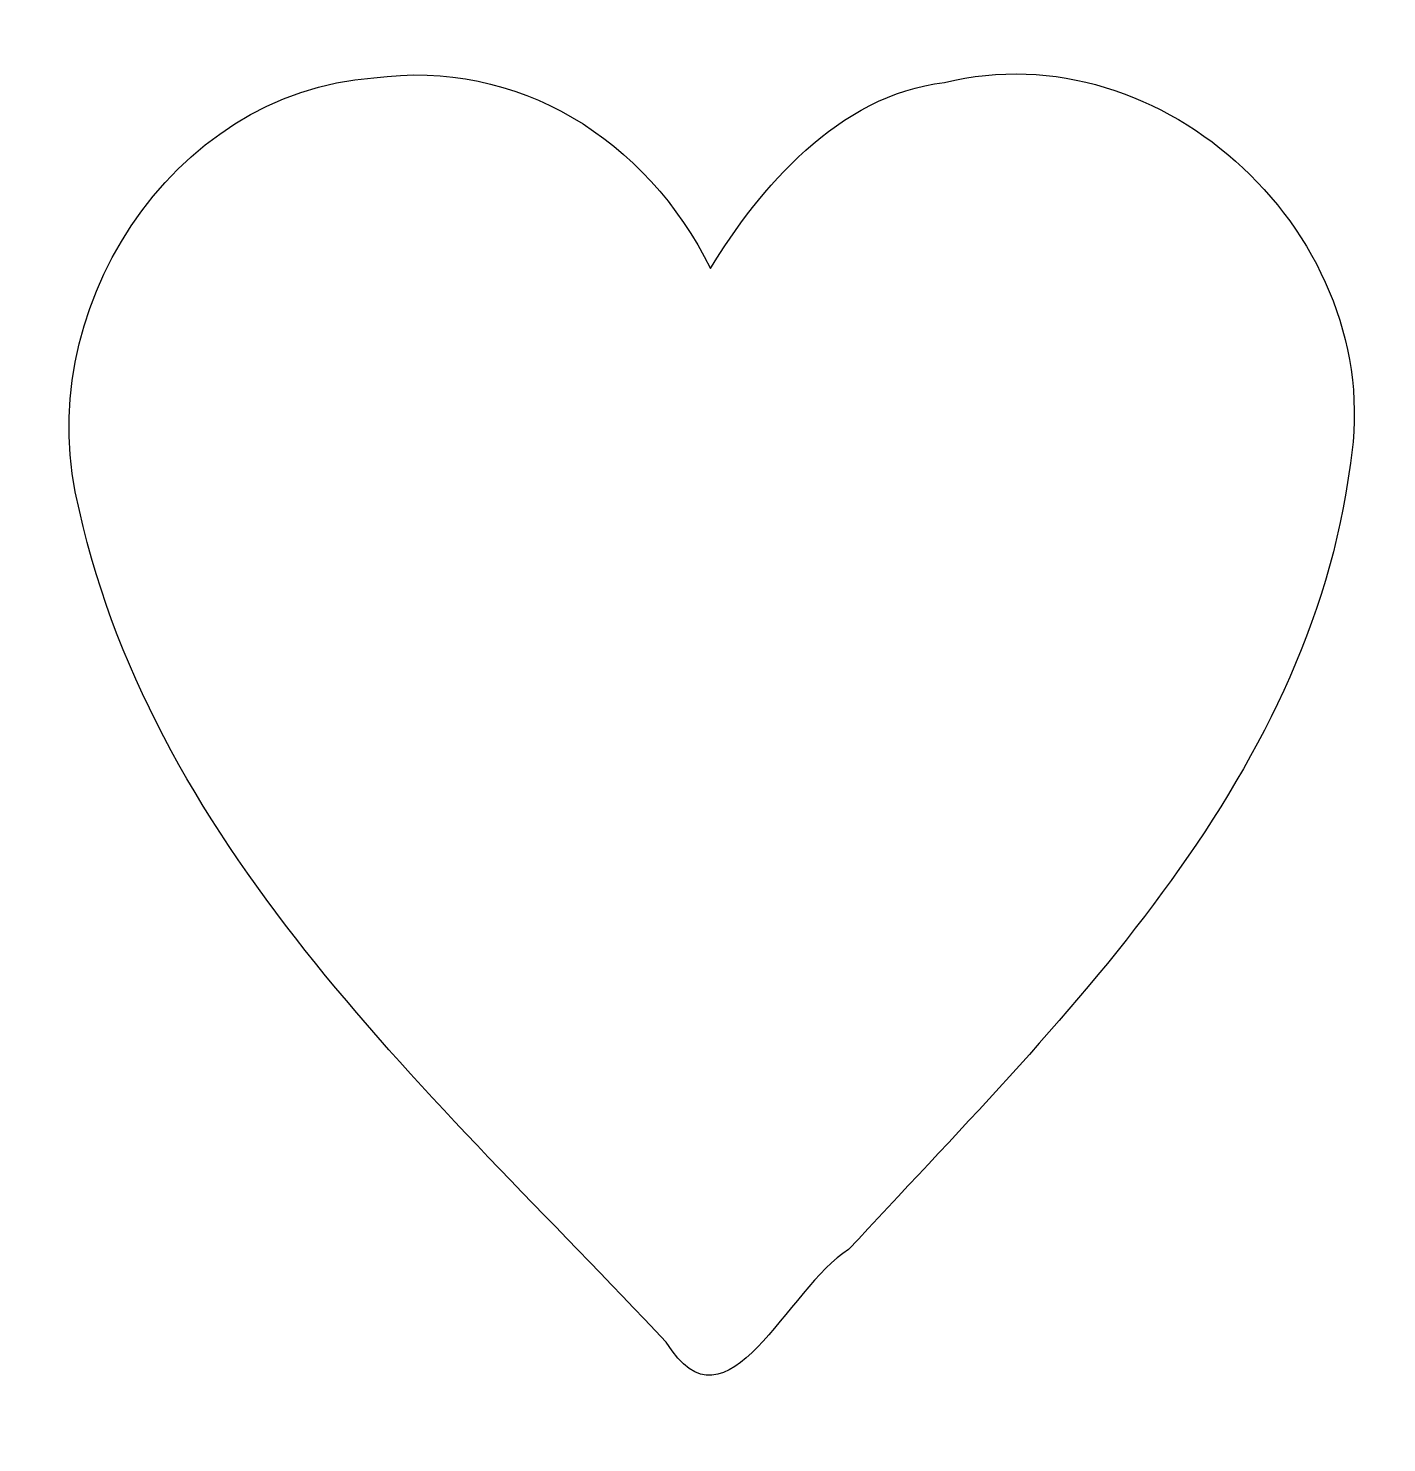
# Model space of a CAD drawing. Header units: centimetres. Extents: x -1.66 to 0.15, y 4.8 to 6.68.
import ezdxf

# ---------------------------------------------------------------- set-up
doc = ezdxf.new("R2010")
doc.units = ezdxf.units.CM
doc.header["$MEASUREMENT"] = 0
doc.layers.add('Layer 1', color=7, linetype='Continuous')

msp = doc.modelspace()

# ---------------------------------------------------------------- linework, layer by layer
at = {"layer": 'Layer 1', "color": 1}
msp.add_open_spline([(-1.19669, 6.61247), (-1.46651, 6.59361), (-1.65538, 6.29897), (-1.5875, 6.03819), (-1.5875, 6.03819), (-1.48519, 5.58205), (-1.11407, 5.25949), (-0.80842, 4.93387), (-0.80842, 4.93387), (-0.72737, 4.80037), (-0.64714, 5.00871), (-0.56645, 5.0567), (-0.56645, 5.0567), (-0.28875, 5.35743), (0.04433, 5.67207), (0.0998, 6.1011), (0.0998, 6.1011), (0.14796, 6.40049), (-0.14922, 6.67839), (-0.43907, 6.60639), (-0.43907, 6.60639), (-0.58047, 6.59022), (-0.68544, 6.46515), (-0.74985, 6.3595), (-0.74985, 6.3595), (-0.83439, 6.53082), (-1.00556, 6.63868), (-1.19669, 6.61248), (-1.19669, 6.61248), (-1.19669, 6.61248), (-1.19669, 6.61247), (-1.19669, 6.61247)], degree=3, knots=[0, 0, 0, 0, 0.1111111, 0.1111111, 0.1111111, 0.1111111, 0.2222222, 0.2222222, 0.2222222, 0.2222222, 0.3333333, 0.3333333, 0.3333333, 0.3333333, 0.4444444, 0.4444444, 0.4444444, 0.4444444, 0.5555556, 0.5555556, 0.5555556, 0.5555556, 0.6666667, 0.6666667, 0.6666667, 0.6666667, 0.7777778, 0.7777778, 0.7777778, 0.7777778, 1, 1, 1, 1], dxfattribs=at)

doc.saveas('drawing.dxf')
